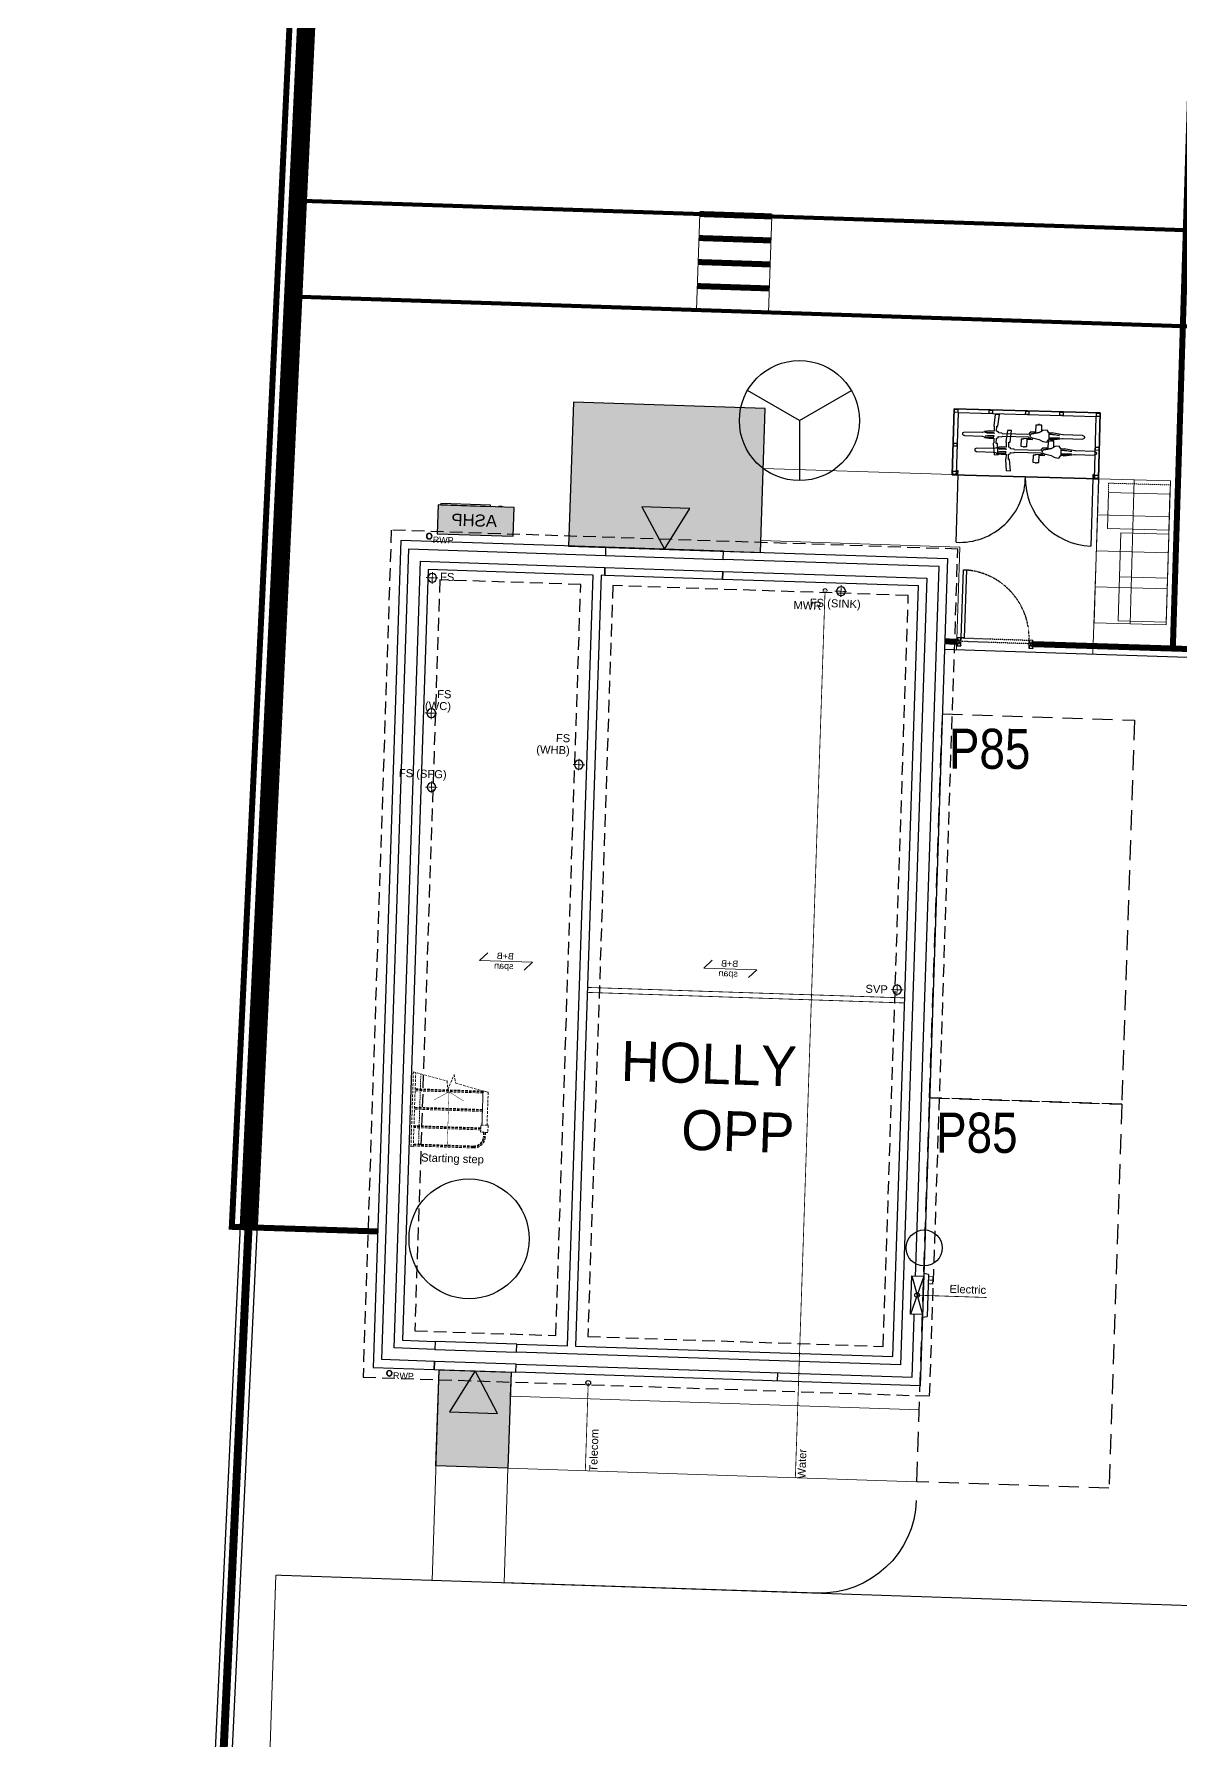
# Model space of a CAD drawing. Extents: x 287880777 to 288144713, y 62793326 to 63089570.
# Drawn here: x 288022114 to 288036442, y 62835042 to 62856366 of the extents above; entities that cross this region are included whole.
import ezdxf

# ---------------------------------------------------------------- set-up
doc = ezdxf.new("R2010")
doc.units = 0
doc.set_wipeout_variables(frame=1)
for name, pattern in [('CENTER', [2, 1.25, -0.25, 0.25, -0.25]), ('Dash', [6.35, 3.175, -3.175]), ('DASHED', [1.4, 0.7, -0.7]), ('DASHED2', [0.375, 0.25, -0.125]), ('HIDDEN', [9.525, 6.35, -3.175])]:
    doc.linetypes.add(name, pattern=pattern)
doc.layers.get('0').update_dxf_attribs({"color": 252})
for name, color, linetype in [('drier', 3, 'Continuous'), ('NAR DETAIL', 2, 'Continuous'), ('NAR EXTERNAL WALLS', 2, 'Continuous'), ('NAR PARKING', 7, 'DASHED2'), ('NAR PATIO', 3, 'Continuous'), ('NAR PRIVATE DRIVE', 6, 'Continuous'), ('NAR PRIVATE PATH HATCH', 8, 'Continuous'), ('NAR ROLLOVERS', 76, 'DASHED'), ('NAR TENURE', 211, 'Continuous'), ('Wain-Drainage Foul', 6, 'Continuous'), ('Wain-Drainage Foul Text', 2, 'Continuous'), ('Wain-Electrics', 3, 'Continuous'), ('Wain-Foundation acessories', 9, 'Continuous'), ('Wain-Foundation Line', 9, 'Continuous'), ('Wain-Meter box', 9, 'Continuous'), ('Wain-RWP', 9, 'Continuous'), ('Wain-Services Run (Electric)', 10, 'Continuous'), ('Wain-Services Run (Telecom)', 190, 'Continuous'), ('Wain-Stair 1', 2, 'Continuous'), ('Wain-Stair numbers', 9, 'Continuous'), ('Wain-Wall (External)', 4, 'Continuous')]:
    doc.layers.add(name, color=color, linetype=linetype)
for name, color, linetype, lineweight in [('EXP - PRIVATE CHANNEL', 3, 'DASHED2', 9), ('EXP - STEPS', 240, 'Continuous', 18), ('NAR BIN STORAGE', 2, 'Continuous', 0), ('NAR CBF', 34, 'FENCELINE2', 0), ('NAR M4(2)', 94, 'Continuous', 30), ('NAR PATHS', 3, 'Continuous', 0), ('Wain-Text', 2, 'Continuous', 25)]:
    doc.layers.add(name, color=color, linetype=linetype, lineweight=lineweight)
for name, color, linetype, true_color in [('NAR DOOR OPENINGS', 140, 'Continuous', 0x00bfff), ('NAR EV CHARGING POINT', 3, 'Continuous', 0x00ff00), ('NAR HOUSE TYPE NAMES', 1, 'Continuous', 0xff0000), ('RL-Fittings', 252, 'Continuous', 0x8f8f8e), ('Wain-Services Run (Water', 145, 'Continuous', 0x3481b8)]:
    doc.layers.add(name, color=color, linetype=linetype, true_color=true_color)
for name, color, linetype, lineweight, true_color in [('NAR Retaining Wall', 222, 'Continuous', 13, 0xcc0099), ('Wain-Mains Water Riser', 152, 'Continuous', 25, 0x2776bb), ('Wain-Mains Water Riser Text', 152, 'Continuous', 25, 0x2776bb)]:
    doc.layers.add(name, color=color, linetype=linetype, lineweight=lineweight, true_color=true_color)
doc.styles.add('DD Arial Narrow', font='ARIALN.TTF', dxfattribs={"height": 100})
doc.styles.get("Standard").update_dxf_attribs({"font": 'arial.ttf'})
doc.styles.add('XREF - ARCHITECT LAYOUT$0$DD Arial Narrow', font='ARIALN.TTF', dxfattribs={"height": 100})
doc.linetypes.add('FENCELINE2', pattern='A,0.25,-0.1,[132,ltypeshp.shx,S=0.1,R=0,X=-0.1,Y=0],-0.1,1', length=1.45)

# ---------------------------------------------------------------- blocks, each defined once
blk = doc.blocks.new('Drainage Pipe')
at = {"linetype": 'CENTER', "lineweight": 13, "ltscale": 20}
for p, q in [((-41681, 78687), (-41831, 78687)), ((-41756, 78762), (-41756, 78612))]:
    blk.add_line(p, q, dxfattribs=at)
blk.add_circle((-41756, 78687), 55)
blk = doc.blocks.new('RWP')
for radius in [35, 31.5]:
    blk.add_circle((35, 35), radius)
blk = doc.blocks.new('Wall mounted meter - Electric (Plan)')
blk.add_wipeout([(-7157, 85115), (-7157, 84635), (-7007, 84635), (-7007, 85115)])
for p, q in [((-7217, 85137), (-7157, 85147)), ((-7217, 85137), (-7217, 84613)), ((-7157, 85147), (-7157, 84603)), ((-7007, 85115), (-7157, 85115)), ((-7007, 84635), (-7007, 85115)), ((-7157, 84603), (-7217, 84613)), ((-7157, 84635), (-7007, 84635))]:
    blk.add_line(p, q)
at = {"color": 9}
for p, q in [((-7157, 85115), (-7007, 84635)), ((-7007, 85115), (-7157, 84635))]:
    blk.add_line(p, q, dxfattribs=at)
at = {"lineweight": 0, "insert": (-7368, 85117), "char_height": 100, "width": 133.81, "attachment_point": 1, "line_spacing_factor": 0.9}
blk.add_mtext('\\A1;\\pi78.42052,t378.42052;{\\fCalibri|b0|i0|c0|p34;E}', dxfattribs=at)
blk = doc.blocks.new('ASHP')
at = {"transparency": 33554457}
h = blk.add_hatch(color=256, dxfattribs=at)
h.dxf.hatch_style = 1
h.paths.add_polyline_path([(548853, -2506), (548853, -2866), (547903, -2866), (547903, -2506)])
at = {"flags": 128}
blk.add_lwpolyline([(548853, -2506), (548853, -2866), (547903, -2866), (547903, -2506)], close=True, dxfattribs=at)
for points in [[(548098, -2496), (548058, -2496), (548058, -2506), (548098, -2506)], [(548199, -2488), (548821, -2488), (548821, -2506), (548199, -2506)]]:
    blk.add_lwpolyline(points, close=True)
at = {"layer": 'Wain-Electrics', "lineweight": 0, "insert": (548112, -2609), "char_height": 150, "width": 2397.38, "attachment_point": 1, "line_spacing_factor": 0.9}
blk.add_mtext('\\A1;ASHP ', dxfattribs=at)
at = {"layer": 'Wain-Text', "lineweight": 0, "insert": (548112, -2609), "char_height": 150, "width": 2397.38, "attachment_point": 1, "line_spacing_factor": 0.9}
blk.add_mtext('\\A1;ASHP ', dxfattribs=at)
blk = doc.blocks.new('Span symbol - Beam & block')
at = {"linetype": 'Continuous', "lineweight": 13}
for p, q in [((-5442, 71890), (-5342, 71790)), ((-5342, 71790), (-6007, 71790)), ((-6007, 71790), (-5906, 71689))]:
    blk.add_line(p, q, dxfattribs=at)
at = {"insert": (-5770, 71896), "char_height": 80, "attachment_point": 1, "line_spacing_factor": 0.9}
blk.add_mtext('B+B\\Pspan', dxfattribs=at)
blk = doc.blocks.new('A$Cee92f38c')
at = {"layer": 'NAR M4(2)', "ltscale": 10, "transparency": 33554585}
h = blk.add_hatch(color=256, dxfattribs=at)
h.dxf.hatch_style = 1
h.paths.add_polyline_path([(0, 1.2), (0.9, 1.2), (0.9, 0), (0, 0)])
at = {"layer": 'NAR M4(2)', "ltscale": 0.25}
blk.add_lwpolyline([(0, 1.2), (0, 0), (0.9, 0), (0.9, 1.2)], close=True, dxfattribs=at)
blk = doc.blocks.new('A$C3d9247a0')
at = {"layer": 'NAR DOOR OPENINGS', "transparency": 33554610}
h = blk.add_hatch(color=256, dxfattribs=at)
h.dxf.hatch_style = 1
h.paths.add_polyline_path([(450, 1200), (150, 680), (750, 680)])
at = {"layer": 'NAR DOOR OPENINGS'}
blk.add_lwpolyline([(450, 1200), (150, 680), (750, 680)], close=True, dxfattribs=at)
at = {"layer": 'NAR M4(2)', "ltscale": 10, "transparency": 33554585, "xscale": -1000, "yscale": 1000, "zscale": 1000}
blk.add_blockref('A$Cee92f38c', (900, 0), dxfattribs=at)
blk = doc.blocks.new('A$C324e72f9')
at = {"layer": 'NAR DOOR OPENINGS', "transparency": 33554610}
h = blk.add_hatch(color=256, dxfattribs=at)
h.dxf.hatch_style = 1
h.paths.add_polyline_path([(1200, 0), (900, 520), (1500, 520)])
at = {"layer": 'NAR PRIVATE PATH HATCH', "transparency": 33554597}
h = blk.add_hatch(color=256, dxfattribs=at)
h.dxf.hatch_style = 1
h.paths.add_polyline_path([(2400, 0), (0, 0), (0, 1800), (2400, 1800)])
at = {"layer": 'NAR DOOR OPENINGS'}
blk.add_lwpolyline([(1200, 0), (900, 520), (1500, 520)], close=True, dxfattribs=at)
at = {"layer": 'NAR PATIO'}
blk.add_lwpolyline([(2400, 0), (0, 0), (0, 1800), (2400, 1800)], close=True, dxfattribs=at)
blk = doc.blocks.new('A$Cfbc31330')
at = {"layer": 'RL-Fittings', "ltscale": 0.859024}
for p, q in [((1.194, 0.561), (1.252, 0.561)), ((1.211, 0.402), (1.194, 0.561)), ((1.252, 0.561), (1.269, 0.402)), ((0, 0.288), (0.033, 0.305)), ((0, 0.272), (0, 0.288)), ((0.033, 0.255), (0, 0.272)), ((0.033, 0.305), (0.301, 0.305)), ((0.301, 0.255), (0.033, 0.255)), ((0.301, 0.305), (0.309, 0.305)), ((0.309, 0.255), (0.301, 0.255)), ((0.309, 0.305), (0.459, 0.331)), ((0.459, 0.23), (0.309, 0.255)), ((0.467, 0.314), (0.351, 0.297)), ((0.351, 0.297), (0.501, 0.306)), ((0.468, 0.247), (0.351, 0.264)), ((0.351, 0.264), (0.501, 0.255)), ((0.459, 0.331), (0.484, 0.322)), ((0.484, 0.239), (0.459, 0.23)), ((0.501, 0.306), (0.467, 0.314)), ((0.501, 0.255), (0.468, 0.247)), ((0.484, 0.322), (0.509, 0.331)), ((0.509, 0.23), (0.484, 0.239)), ((0.501, 0.322), (0.501, 0.239)), ((0.509, 0.339), (0.526, 0.364)), ((0.509, 0.331), (0.509, 0.339)), ((0.526, 0.364), (0.584, 0.356)), ((0.584, 0.356), (0.601, 0.347)), ((0.601, 0.431), (0.634, 0.431)), ((0.601, 0.347), (0.601, 0.431)), ((0.601, 0.347), (0.634, 0.331)), ((0.634, 0.331), (0.601, 0.347)), ((0.634, 0.439), (0.651, 0.439)), ((0.634, 0.431), (0.634, 0.439)), ((0.634, 0.331), (0.71, 0.314)), ((0.71, 0.314), (0.634, 0.331)), ((0.71, 0.247), (0.635, 0.231)), ((0.651, 0.439), (0.651, 0.431)), ((0.651, 0.431), (0.684, 0.431)), ((0.684, 0.431), (0.685, 0.331)), ((0.685, 0.331), (0.76, 0.331)), ((0.71, 0.314), (0.743, 0.306)), ((0.743, 0.306), (0.71, 0.314)), ((0.743, 0.256), (0.71, 0.247)), ((0.726, 0.247), (0.718, 0.247)), ((0.726, 0.231), (0.726, 0.247)), ((0.743, 0.306), (0.76, 0.289)), ((0.76, 0.289), (0.743, 0.306)), ((0.76, 0.272), (0.743, 0.256)), ((0.76, 0.331), (0.76, 0.314)), ((0.76, 0.314), (0.776, 0.314)), ((0.76, 0.289), (0.76, 0.281)), ((0.76, 0.281), (0.76, 0.289)), ((0.76, 0.247), (0.76, 0.239)), ((0.776, 0.247), (0.76, 0.247)), ((0.76, 0.239), (0.852, 0.239)), ((0.776, 0.314), (0.776, 0.297)), ((0.776, 0.297), (1.144, 0.298)), ((0.776, 0.264), (0.776, 0.247)), ((1.144, 0.264), (0.776, 0.264)), ((0.852, 0.239), (0.852, 0.231)), ((1.144, 0.298), (1.152, 0.306)), ((1.152, 0.256), (1.144, 0.264)), ((1.152, 0.306), (1.202, 0.306)), ((1.202, 0.256), (1.152, 0.256)), ((1.202, 0.323), (1.227, 0.331)), ((1.202, 0.306), (1.202, 0.323)), ((1.202, 0.239), (1.202, 0.256)), ((1.227, 0.231), (1.202, 0.239)), ((1.227, 0.402), (1.211, 0.402)), ((1.227, 0.331), (1.227, 0.402)), ((1.269, 0.402), (1.261, 0.394)), ((1.265, 0.398), (1.261, 0.331)), ((1.261, 0.331), (1.327, 0.331)), ((1.269, 0.314), (1.261, 0.298)), ((1.261, 0.298), (1.352, 0.298)), ((1.261, 0.264), (1.352, 0.264)), ((1.269, 0.248), (1.261, 0.264)), ((1.386, 0.315), (1.269, 0.314)), ((1.386, 0.248), (1.269, 0.248)), ((1.327, 0.331), (1.394, 0.323)), ((1.394, 0.239), (1.327, 0.231)), ((1.352, 0.298), (1.386, 0.306)), ((1.352, 0.264), (1.386, 0.256)), ((1.394, 0.323), (1.394, 0.315)), ((1.394, 0.315), (1.428, 0.306)), ((1.428, 0.256), (1.394, 0.248)), ((1.394, 0.248), (1.394, 0.239)), ((1.428, 0.306), (1.67, 0.306)), ((1.67, 0.256), (1.428, 0.256)), ((1.67, 0.306), (1.698, 0.292)), ((1.698, 0.271), (1.67, 0.256)), ((1.698, 0.292), (1.698, 0.271)), ((0.509, 0.222), (0.509, 0.23)), ((0.526, 0.197), (0.509, 0.222)), ((0.584, 0.205), (0.526, 0.197)), ((0.601, 0.214), (0.584, 0.205)), ((0.635, 0.231), (0.601, 0.214)), ((0.801, 0.231), (0.726, 0.231)), ((0.802, 0.13), (0.801, 0.231)), ((0.835, 0.13), (0.802, 0.13)), ((0.835, 0.122), (0.835, 0.13)), ((0.852, 0.122), (0.835, 0.122)), ((0.852, 0.231), (0.885, 0.231)), ((0.885, 0.131), (0.852, 0.13)), ((0.852, 0.13), (0.852, 0.122)), ((0.885, 0.231), (0.885, 0.131)), ((1.194, 0.001), (1.211, 0.16)), ((1.194, 0), (1.253, 0)), ((1.211, 0.16), (1.227, 0.16)), ((1.227, 0.16), (1.227, 0.231)), ((1.269, 0.16), (1.252, 0.001)), ((1.261, 0.231), (1.261, 0.168)), ((1.327, 0.231), (1.261, 0.231)), ((1.261, 0.168), (1.269, 0.16))]:
    blk.add_line(p, q, dxfattribs=at)

msp = doc.modelspace()

# ---------------------------------------------------------------- linework, layer by layer
at = {"layer": 'drier'}
for q in [(288031027, 62851912), (288032326, 62851912), (288031676, 62850787)]:
    msp.add_line((288031676, 62851537), q, dxfattribs=at)
msp.add_circle((288031676, 62851537), 750, dxfattribs=at)
at = {"layer": 'EXP - PRIVATE CHANNEL', "ltscale": 2.5, "flags": 128}
msp.add_lwpolyline([(288025134, 62837112), (288024935, 62831115)], dxfattribs=at)
msp.add_lwpolyline([(288068885, 62833279, 0.01074), (288065375, 62833471), (288041175, 62834277, -0.346802), (288038336, 62836672), (288025134, 62837112)], format="xyb", dxfattribs=at)
at = {"layer": 'EXP - STEPS'}
for p, q in [((288030430, 62854118), (288030390, 62852919)), ((288031330, 62854088), (288031290, 62852889))]:
    msp.add_line(p, q, dxfattribs=at)
at = {"layer": 'EXP - STEPS', "const_width": 75}
for points in [[(288030430, 62854118), (288031330, 62854088)], [(288030420, 62853818), (288031320, 62853788)], [(288030410, 62853518), (288031310, 62853488)], [(288030400, 62853218), (288031300, 62853188)]]:
    msp.add_lwpolyline(points, dxfattribs=at)
at = {"layer": 'NAR BIN STORAGE'}
for points in [[(288036305, 62850618), (288035536, 62850640), (288035523, 62850190), (288036293, 62850168)], [(288036291, 62850118), (288035691, 62850136), (288035676, 62849586), (288036275, 62849569)], [(288036275, 62849569), (288035676, 62849586), (288035660, 62849036), (288036259, 62849019)]]:
    msp.add_lwpolyline(points, close=True, dxfattribs=at)
at = {"layer": 'NAR BIN STORAGE', "linetype": 'Dash', "ltscale": 0.025}
msp.add_lwpolyline([(288035536, 62850640), (288035539, 62850755), (288036309, 62850733), (288036305, 62850618)], dxfattribs=at)
at = {"layer": 'NAR CBF', "ltscale": 1200, "transparency": 33554687, "const_width": 75}
for points in [[(288026176, 62868273), (288025839, 62868273), (288025347, 62857353), (288024994, 62849954)], [(288036341, 62848684), (288036404, 62850700)], [(288024994, 62849954), (288024584, 62841464), (288026409, 62841406)], [(288033643, 62848774), (288033493, 62848779)], [(288034593, 62848744), (288038091, 62848634)]]:
    msp.add_lwpolyline(points, dxfattribs=at)
at = {"layer": 'NAR CBF', "linetype": 'DASHED', "ltscale": 500, "transparency": 33554687, "const_width": 75}
msp.add_lwpolyline([(288036404, 62850700), (288036613, 62857448)], dxfattribs=at)
at = {"layer": 'NAR DETAIL', "ltscale": 0.5}
msp.add_lwpolyline([(288035434, 62851634), (288035411, 62850809), (288033586, 62850861), (288033610, 62851686), (288035434, 62851634)], dxfattribs=at)
msp.add_lwpolyline([(288035411, 62850809), (288035434, 62851634), (288033610, 62851686), (288033586, 62850861)], close=True, dxfattribs=at)
at = {"layer": 'NAR DETAIL', "flags": 128}
for points in [[(288033695, 62848822), (288033724, 62849672), (288033762, 62849671), (288033733, 62848821)], [(288033691, 62848722), (288033695, 62848822), (288033645, 62848824), (288033641, 62848724)], [(288034591, 62848691), (288034594, 62848791), (288034544, 62848793), (288034541, 62848693)]]:
    msp.add_lwpolyline(points, close=True, dxfattribs=at)
for points in [[(288033695, 62848822), (288033641, 62848724)], [(288033645, 62848824), (288033691, 62848722)], [(288034594, 62848791), (288034541, 62848693)], [(288034544, 62848793), (288034591, 62848691)]]:
    msp.add_lwpolyline(points, dxfattribs=at)
at = {"layer": 'NAR DETAIL', "linetype": 'DASHED', "ltscale": 0.005, "flags": 128}
msp.add_lwpolyline([(288033695, 62848822), (288034544, 62848793), (288034543, 62848749), (288033693, 62848778)], close=True, dxfattribs=at)
at = {"layer": 'NAR DETAIL', "linetype": 'DASHED', "ltscale": 0.2}
msp.add_arc((288033695, 62848822), 850, 358.0288, 85.6089, dxfattribs=at)
at = {"layer": 'NAR EXTERNAL WALLS'}
msp.add_lwpolyline([(288023838, 62819181), (288025662, 62857338), (288025961, 62863970), (288025746, 62863980), (288025447, 62857348), (288023634, 62819403), (288022170, 62819453), (288022159, 62819238)], close=True, dxfattribs=at)
at = {"layer": 'NAR PARKING', "ltscale": 1000}
msp.add_lwpolyline([(288035862, 62847794), (288035702, 62842996), (288033303, 62843076), (288033463, 62847874)], close=True, dxfattribs=at)
at = {"layer": 'NAR PATHS'}
for points in [[(288031225, 62850940), (288035415, 62850804), (288035343, 62848621)], [(288035860, 62850796), (288035809, 62848997)], [(288035398, 62850359), (288036297, 62850333)], [(288031195, 62850040), (288033682, 62849957), (288033640, 62848674)], [(288035385, 62849909), (288036284, 62849883)], [(288035372, 62849459), (288036271, 62849434)], [(288027086, 62837047), (288027173, 62839678), (288028073, 62839648), (288028063, 62839348), (288033174, 62839178)], [(288033144, 62838279), (288028033, 62838449), (288027985, 62837017)]]:
    msp.add_lwpolyline(points, dxfattribs=at)
msp.add_lwpolyline([(288036310, 62850783), (288035411, 62850809), (288035359, 62849010), (288036258, 62848984)], close=True, dxfattribs=at)
at = {"layer": 'NAR PRIVATE DRIVE'}
for points in [[(288062782, 62833558), (288060669, 62833628, -0.414214), (288057771, 62836726), (288058141, 62847859), (288052444, 62848048), (288052074, 62836916, -0.414213), (288048976, 62834017), (288041715, 62834259, -0.414214), (288038816, 62837357), (288039187, 62848489), (288033490, 62848679)], [(288033136, 62838046, -0.414213), (288031897, 62836887), (288027985, 62837017)]]:
    msp.add_lwpolyline(points, format="xyb", dxfattribs=at)
at = {"layer": 'NAR Retaining Wall', "linetype": 'DASHED', "ltscale": 250}
for points, const_width in [([(288025853, 62863975), (288025555, 62857343), (288025199, 62849947)], 200), ([(288025199, 62849947), (288024792, 62841432)], 200), ([(288024792, 62841432), (288023736, 62819292), (288022164, 62819346)], 100)]:
    msp.add_lwpolyline(points, dxfattribs=dict(at, const_width=const_width))
at = {"layer": 'NAR ROLLOVERS', "ltscale": 500, "const_width": 50}
for points in [[(288025516, 62854281), (288045885, 62853604)], [(288025459, 62853083), (288045845, 62852404)]]:
    msp.add_lwpolyline(points, dxfattribs=at)
at = {"layer": 'NAR TENURE'}
msp.add_circle((288027548, 62841314), 750, dxfattribs=at)
at = {"layer": 'RL-Fittings', "ltscale": 0.859024}
for p, q in [((288033656, 62850859), (288033632, 62850017)), ((288035341, 62850811), (288035316, 62849969))]:
    msp.add_line(p, q, dxfattribs=at)
at = {"layer": 'RL-Fittings', "ltscale": 0.859024, "flags": 128}
for points in [[(288035341, 62850811), (288035411, 62850809), (288035434, 62851634), (288033610, 62851686), (288033586, 62850861), (288033636, 62850860)], [(288035361, 62850810), (288035383, 62851585), (288033659, 62851635), (288033636, 62850860)]]:
    msp.add_lwpolyline(points, dxfattribs=at)
for points in [[(288033655, 62851680), (288033654, 62851640), (288033614, 62851641), (288033615, 62851681), (288033655, 62851680)], [(288034088, 62851667), (288034087, 62851627), (288034047, 62851628), (288034048, 62851668), (288034088, 62851667)], [(288034543, 62851654), (288034542, 62851614), (288034502, 62851615), (288034503, 62851655), (288034543, 62851654)], [(288034971, 62851642), (288034970, 62851602), (288034930, 62851603), (288034931, 62851643), (288034971, 62851642)], [(288035429, 62851629), (288035428, 62851589), (288035388, 62851590), (288035389, 62851630), (288035429, 62851629)], [(288033643, 62851256), (288033641, 62851216), (288033602, 62851217), (288033603, 62851257), (288033643, 62851256)], [(288035417, 62851205), (288035416, 62851165), (288035376, 62851166), (288035377, 62851206), (288035417, 62851205)], [(288033633, 62850905), (288033631, 62850865), (288033591, 62850866), (288033593, 62850906), (288033633, 62850905)], [(288033658, 62850909), (288033638, 62850910), (288033636, 62850860), (288033656, 62850859), (288033658, 62850909)], [(288035362, 62850860), (288035342, 62850861), (288035341, 62850811), (288035361, 62850810), (288035362, 62850860)], [(288035407, 62850854), (288035406, 62850814), (288035366, 62850815), (288035367, 62850855), (288035407, 62850854)]]:
    msp.add_lwpolyline(points, close=True, dxfattribs=at)
at = {"layer": 'RL-Fittings', "ltscale": 0.859024}
for centre, radius, start, end in [((288033678, 62850837), 821, 266.813, 359.8959), ((288035347, 62850817), 849, 178.7581, 267.9508)]:
    msp.add_arc(centre, radius, start, end, dxfattribs=at)
at = {"layer": 'Wain-Foundation Line', "linetype": 'HIDDEN', "ltscale": 25}
for points in [[(288026224, 62839586), (288033303, 62839350), (288033655, 62849932), (288026577, 62850168)], [(288028944, 62849489), (288027183, 62849547), (288026870, 62840165), (288028632, 62840106)], [(288029032, 62840093), (288032723, 62839970), (288033036, 62849352), (288029344, 62849475)]]:
    msp.add_lwpolyline(points, close=True, dxfattribs=at)
at = {"layer": 'Wain-Mains Water Riser', "lineweight": 0}
msp.add_circle((288031996, 62849411), 25, dxfattribs=at)
at = {"layer": 'Wain-Services Run (Telecom)', "const_width": 10}
msp.add_lwpolyline([(288029037, 62839514), (288029001, 62838417)], dxfattribs=at)
at = {"layer": 'Wain-Services Run (Telecom)'}
msp.add_circle((288029037, 62839514), 29, dxfattribs=at)
at = {"layer": 'Wain-Services Run (Water', "const_width": 10}
msp.add_lwpolyline([(288031996, 62849411), (288031625, 62838326)], dxfattribs=at)
at = {"layer": 'Wain-Stair 1', "linetype": 'HIDDEN', "lineweight": 9, "ltscale": 3}
msp.add_line((288026946, 62843376), (288026917, 62842487), dxfattribs=at)
at = {"layer": 'Wain-Stair 1', "linetype": 'HIDDEN', "lineweight": 9, "ltscale": 5}
for p, q in [((288027722, 62843136), (288026874, 62843164)), ((288027723, 62843160), (288026875, 62843188)), ((288027723, 62843151), (288026875, 62843179)), ((288027723, 62843164), (288027709, 62842736)), ((288027787, 62843146), (288027773, 62842734)), ((288027714, 62842906), (288026866, 62842934)), ((288027715, 62842930), (288026867, 62842958)), ((288027715, 62842921), (288026867, 62842949)), ((288027694, 62842691), (288026859, 62842719)), ((288027694, 62842676), (288026859, 62842704)), ((288027695, 62842700), (288026860, 62842728)), ((288027602, 62842473), (288026852, 62842498)), ((288027602, 62842464), (288026852, 62842489)), ((288027729, 62842645), (288027727, 62842590)), ((288027738, 62842645), (288027736, 62842590)), ((288027753, 62842644), (288027751, 62842589)), ((288026851, 62842465), (288026822, 62842466)), ((288027601, 62842449), (288026851, 62842474))]:
    msp.add_line(p, q, dxfattribs=at)
for points in [[(288026853, 62843402), (288026822, 62842466)], [(288026851, 62842465), (288026882, 62843394)], [(288026853, 62843402), (288027273, 62843287), (288027283, 62843179), (288027363, 62843368), (288027382, 62843257), (288027787, 62843146)]]:
    msp.add_lwpolyline(points, dxfattribs=at)
for points in [[(288027787, 62843146), (288027773, 62842734), (288027786, 62842733), (288027783, 62842643), (288027693, 62842646), (288027696, 62842736), (288027709, 62842736), (288027723, 62843164)], [(288027783, 62842643), (288027693, 62842646), (288027696, 62842736), (288027786, 62842733)]]:
    msp.add_lwpolyline(points, close=True, dxfattribs=at)
for radius in [145, 130, 121]:
    msp.add_arc((288027606, 62842594), radius, 268.0939, 358.0939, dxfattribs=at)
at = {"layer": 'Wain-Stair numbers', "const_width": 5}
for points in [[(288027109, 62843049), (288027298, 62843150), (288027480, 62843036)], [(288027298, 62843150), (288027275, 62842460)]]:
    msp.add_lwpolyline(points, dxfattribs=at)
at = {"layer": 'Wain-Wall (External)'}
for p, q in [((288029255, 62849955), (288026696, 62850040)), ((288026795, 62849934), (288029494, 62849844)), ((288031402, 62839537), (288031405, 62839640))]:
    msp.add_line(p, q, dxfattribs=at)
for points in [[(288026696, 62850040), (288026352, 62839706), (288027112, 62839680), (288027115, 62839783), (288026458, 62839805), (288026795, 62849934)], [(288030718, 62849653), (288033267, 62849569), (288032940, 62839739), (288028142, 62839899), (288028146, 62839999), (288028778, 62839978), (288029098, 62849607), (288027037, 62849676), (288026716, 62840046), (288027124, 62840033), (288027120, 62839933), (288026613, 62839950), (288026940, 62849779), (288029246, 62849702), (288029243, 62849602), (288029198, 62849604), (288028878, 62839974), (288032843, 62839842), (288033163, 62849472), (288030715, 62849553), (288030718, 62849653)]]:
    msp.add_lwpolyline(points, dxfattribs=at)
for points in [[(288030726, 62849906), (288029255, 62849955), (288029251, 62849852), (288030723, 62849803)], [(288030726, 62849906), (288033527, 62849812), (288033184, 62839478), (288028134, 62839646), (288028137, 62839749), (288033084, 62839584), (288033422, 62849713), (288030723, 62849803)], [(288029246, 62849702), (288030718, 62849653), (288030715, 62849553), (288029243, 62849602)], [(288027120, 62839933), (288028142, 62839899), (288028146, 62839999), (288027124, 62840033)], [(288028137, 62839749), (288027115, 62839783), (288027112, 62839680), (288028134, 62839646)]]:
    msp.add_lwpolyline(points, close=True, dxfattribs=at)
at = {"layer": 'Wain-Wall (External)', "linetype": 'HIDDEN', "ltscale": 10, "const_width": 10}
msp.add_lwpolyline([(288032992, 62844324), (288029027, 62844455), (288029025, 62844393), (288032990, 62844261)], close=True, dxfattribs=at)

# ---------------------------------------------------------------- block references
at = {"layer": 'NAR DETAIL', "xscale": -1, "rotation": 358.0939209224375}
msp.add_blockref('ASHP', (288575796, 62834733), dxfattribs=at)
at = {"layer": 'NAR EV CHARGING POINT', "ltscale": 0.5, "xscale": -899.9999999999995, "yscale": 900, "zscale": 900, "rotation": 358.3544434339549}
for p in [(288035235, 62851076), (288035386, 62850876)]:
    msp.add_blockref('A$Cfbc31330', p, dxfattribs=at)
at = {"layer": 'NAR M4(2)', "rotation": 358.0939209224375}
msp.add_blockref('A$C3d9247a0', (288027133, 62838479), dxfattribs=at)
at = {"layer": 'NAR PATIO', "xscale": -1, "rotation": 358.0939209224375}
msp.add_blockref('A$C324e72f9', (288031190, 62849890), dxfattribs=at)
at = {"layer": 'Wain-Drainage Foul', "lineweight": 0, "xscale": -1}
for p, rotation in [((288104343, 62805223), 88.09392092243756), ((287987845, 62772150), 358.0939209224375), ((288104331, 62803532), 88.09392092243756), ((287951665, 62891588, 0), 268.0939209224375), ((287982729, 62769702), 358.0939209224375), ((288077246, 62921681), 178.0939209224376)]:
    msp.add_blockref('Drainage Pipe', p, dxfattribs=dict(at, rotation=rotation))
at = {"layer": 'Wain-Foundation acessories', "xscale": -1, "rotation": 358.0939209224375}
for p in [(288019951, 62773219), (288022754, 62773125)]:
    msp.add_blockref('Span symbol - Beam & block', p, dxfattribs=at)
at = {"layer": 'Wain-RWP', "xscale": -1}
for p, rotation in [((288027017, 62850129), 178.0939209224376), ((288026586, 62839598), 358.0939209224375)]:
    msp.add_blockref('RWP', p, dxfattribs=dict(at, rotation=rotation))

# ---------------------------------------------------------------- texts
at = {"layer": 'NAR HOUSE TYPE NAMES', "insert": (288031648, 62843716, 0), "char_height": 500, "attachment_point": 3, "rotation": 358.0939, "style": 'DD Arial Narrow'}
msp.add_mtext_dynamic_manual_height_columns('{\\fGill Sans MT|b0|i0|c0|p34;HOLLY\\POPP}', width=2588.93, gutter_width=12.5, heights=[0], dxfattribs=at)
at = {"layer": 'NAR PARKING', "char_height": 500, "attachment_point": 3, "rotation": 359.7932, "style": 'XREF - ARCHITECT LAYOUT$0$DD Arial Narrow'}
for insert in [(288034563, 62847685), (288034403, 62842888)]:
    msp.add_mtext_dynamic_manual_height_columns('P85', width=1066.24, gutter_width=500, heights=[0], dxfattribs=dict(at, insert=insert))
at = {"layer": 'Wain-Drainage Foul Text', "lineweight": 0, "char_height": 100, "rotation": 358.0939, "line_spacing_factor": 0.9}
for s, insert, attachment_point in [('\\A1;FS (SINK) ', (288032441, 62849228), 6), ('\\A1;FS \\P(WC) ', (288027325, 62848027, 0), 6), ('\\A1;FS \\P(WHB) ', (288028809, 62847477, 0), 6), ('\\A1;{\\fArial|b0|i0|c0|p34;SVP}', (288032782, 62844480), 3)]:
    msp.add_mtext(s, dxfattribs=dict(at, insert=insert, attachment_point=attachment_point))
at = {"layer": 'Wain-Drainage Foul Text', "insert": (288027270, 62847166), "char_height": 100, "attachment_point": 3, "rotation": 358.0939, "line_spacing_factor": 0.9}
msp.add_mtext('\\A1;FS (SFG)', dxfattribs=at)
at = {"layer": 'Wain-Mains Water Riser Text', "lineweight": 0, "insert": (288031768, 62849178), "char_height": 100, "attachment_point": 7, "rotation": 358.0939, "line_spacing_factor": 0.9}
msp.add_mtext('\\pi-168.48568;MWR', dxfattribs=at)
at = {"layer": 'Wain-RWP', "char_height": 80, "attachment_point": 9, "rotation": 358.0939, "line_spacing_factor": 0.9}
for insert in [(288027354, 62850000, 0), (288026857, 62839558, 0)]:
    msp.add_mtext('RWP', dxfattribs=dict(at, insert=insert))
at = {"layer": 'Wain-Services Run (Electric)'}
msp.add_text('Electric ', height=100, rotation=358.0939, dxfattribs=at).set_placement((288033549, 62840640, 0))
at = {"layer": 'Wain-Services Run (Telecom)'}
msp.add_text('Telecom', height=100, rotation=88.0939, dxfattribs=at).set_placement((288029149, 62838402, 0))
at = {"layer": 'Wain-Services Run (Water'}
msp.add_text('Water', height=100, rotation=88.0939, dxfattribs=at).set_placement((288031751, 62838316, 0))
at = {"layer": 'Wain-Stair numbers', "insert": (288027343, 62842368), "char_height": 100, "width": 1584.27, "attachment_point": 2, "rotation": 358.0939, "line_spacing_factor": 0.9}
msp.add_mtext('Starting step ', dxfattribs=at)
at = {"layer": 'Wain-Text', "insert": (288027275, 62849584, 0), "char_height": 100, "attachment_point": 5, "rotation": 358.0939, "line_spacing_factor": 0.9}
msp.add_mtext('\\A1;FS ', dxfattribs=at)

# ---------------------------------------------------------------- next in the draw order: block references
at = {"layer": 'Wain-Meter box', "xscale": -1, "rotation": 358.0939209224375}
msp.add_blockref('Wall mounted meter - Electric (Plan)', (288023245, 62756018), dxfattribs=at)

# ---------------------------------------------------------------- next in the draw order: linework, layer by layer
at = {"layer": 'NAR EV CHARGING POINT'}
msp.add_circle((288033234, 62841200), 225, dxfattribs=at)
at = {"layer": 'NAR PARKING', "ltscale": 1000}
msp.add_lwpolyline([(288035702, 62842996), (288035542, 62838199), (288033144, 62838279), (288033303, 62843076)], close=True, dxfattribs=at)
at = {"layer": 'Wain-Services Run (Electric)', "const_width": 10}
msp.add_lwpolyline([(288033146, 62840610), (288034014, 62840581)], dxfattribs=at)
at = {"layer": 'Wain-Services Run (Electric)'}
msp.add_circle((288033146, 62840610), 29, dxfattribs=at)

doc.saveas('drawing.dxf')
